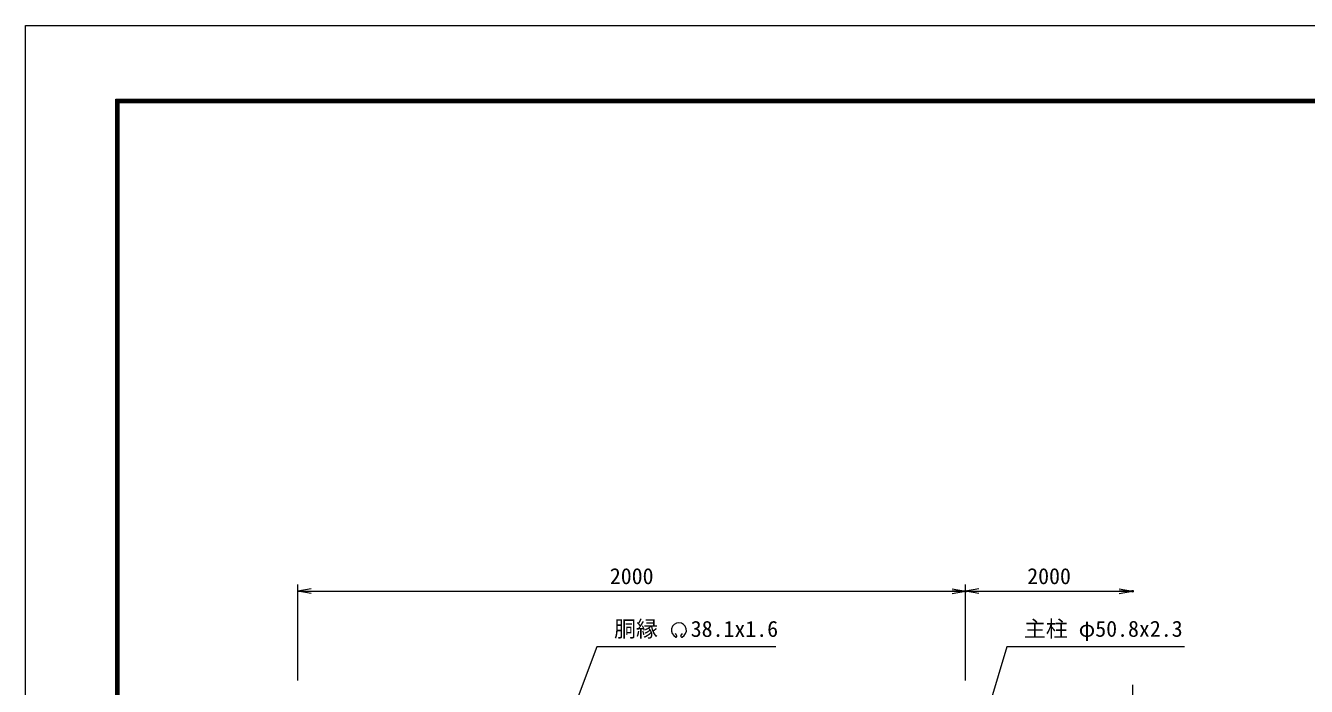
# Model space of a CAD drawing. Units: millimetres, scale not verified. Extents: x -4200 to 4200, y -2970 to 2970.
# Drawn here: x -4200 to -364, y 990 to 2970 of the extents above; entities that cross this region are included whole.
import ezdxf
from ezdxf.enums import TextEntityAlignment as Align

# ---------------------------------------------------------------- set-up
doc = ezdxf.new("R2010")
doc.units = ezdxf.units.MM
doc.header["$LTSCALE"] = 10
doc.header["$PDMODE"] = 32
doc.header["$PDSIZE"] = 5
for name, color, linetype, lineweight in [('0-0_D-TTL', 7, 'Continuous', 18), ('0-3_D-STR-DIM', 7, 'Continuous', 13), ('0-4_0', 7, 'Continuous', 18), ('0-5_Defpoints', 253, 'Continuous', 18), ('0-B_D-STR-TXT', 7, 'Continuous', 13)]:
    doc.layers.add(name, color=color, linetype=linetype, lineweight=lineweight)
doc.styles.add('ＭＳ ゴシック', font='')
doc.styles.get('ＭＳ ゴシック').set_extended_font_data('MS Gothic')

# ---------------------------------------------------------------- blocks, each defined once
blk = doc.blocks.new('_Open')
at = {"layer": '0-4_0'}
blk.add_line((-10, 1.667), (0, 0), dxfattribs=at)
blk.add_lwpolyline([(-10, -1.667), (0, 0), (-10, 0)], dxfattribs=at)

msp = doc.modelspace()

# ---------------------------------------------------------------- linework, layer by layer
at = {"layer": '0-0_D-TTL', "color": 2}
msp.add_lwpolyline([(-4200, 2969.89), (4200, 2969.89), (4200, -2970.11), (-4200, -2970.11)], close=True, dxfattribs=at)
at = {"layer": '0-0_D-TTL'}
for points in [[(-3930, 2749.89), (3930, 2749.89), (3930, -2750.11), (-3930, -2750.11)], [(-3927.5, 2747.39), (3927.5, 2747.39), (3927.5, -2747.61), (-3927.5, -2747.61)], [(-3925, 2744.89), (3925, 2744.89), (3925, -2745.11), (-3925, -2745.11)], [(-3922.5, 2742.39), (3922.5, 2742.39), (3922.5, -2742.61), (-3922.5, -2742.61)], [(-3920, 2739.89), (3920, 2739.89), (3920, -2740.11), (-3920, -2740.11)]]:
    msp.add_lwpolyline(points, close=True, dxfattribs=at)
at = {"layer": '0-3_D-STR-DIM'}
for p, q in [((-3384.97, 1006.95), (-3384.97, 1294.89)), ((-3384.97, 1274.89), (-1384.97, 1274.89)), ((-1384.97, 1006.95), (-1384.97, 1294.89)), ((-1384.97, 1006.95), (-1384.97, 1294.89)), ((-1384.97, 1274.89), (-884.97, 1274.89)), ((-884.97, 994.15), (-884.97, 260.54))]:
    msp.add_line(p, q, dxfattribs=at)
at = {"layer": '0-5_Defpoints'}
for p in [(-1384.97, 1274.89), (-884.97, 1274.89)]:
    msp.add_point(p, dxfattribs=at)
at = {"layer": '0-B_D-STR-TXT'}
for p, q in [((-2249.66, 1140.76), (-2253.8, 1147.94)), ((-2237.17, 1140.76), (-2233.03, 1147.94))]:
    msp.add_line(p, q, dxfattribs=at)
for points in [[(-1953.16, 1107.89), (-2489.46, 1107.89), (-2548.1, 951.32)], [(-729.36, 1107.89), (-1261.02, 1107.89), (-1368.3, 750.28)]]:
    msp.add_lwpolyline(points, dxfattribs=at)
for centre, radius, start, end in [((-2243.41, 1157.93), 22.5, 294.32478, 245.67522), ((-2251.71, 1139.52), 2.37, 245.67522, 30), ((-2235.12, 1139.52), 2.37, 150, 294.32478)]:
    msp.add_arc(centre, radius, start, end, dxfattribs=at)

# ---------------------------------------------------------------- block references
at = {"layer": '0-3_D-STR-DIM', "xscale": 4, "yscale": 4, "rotation": 180}
for p in [(-3384.97, 1274.89), (-1384.97, 1274.89)]:
    msp.add_blockref('_Open', p, dxfattribs=at)
at = {"layer": '0-3_D-STR-DIM', "xscale": 4, "yscale": 4}
for p in [(-1384.97, 1274.89), (-884.97, 1274.89)]:
    msp.add_blockref('_Open', p, dxfattribs=at)

# ---------------------------------------------------------------- texts
at = {"layer": '0-3_D-STR-DIM', "style": 'ＭＳ ゴシック'}
for p in [(-2450.24, 1281.64), (-1200.24, 1281.64)]:
    msp.add_text('2000', height=48.09, dxfattribs=at).set_placement(p, align=Align.BOTTOM_LEFT)
at = {"layer": '0-B_D-STR-TXT', "style": 'ＭＳ ゴシック'}
for s, p in [('胴縁 \u300038.1x1.6', (-2437.52, 1123.67)), ('主柱 φ50.8x2.3', (-1210.1, 1123.9))]:
    msp.add_text(s, height=48.09, dxfattribs=at).set_placement(p, align=Align.BOTTOM_LEFT)

doc.saveas('drawing.dxf')
